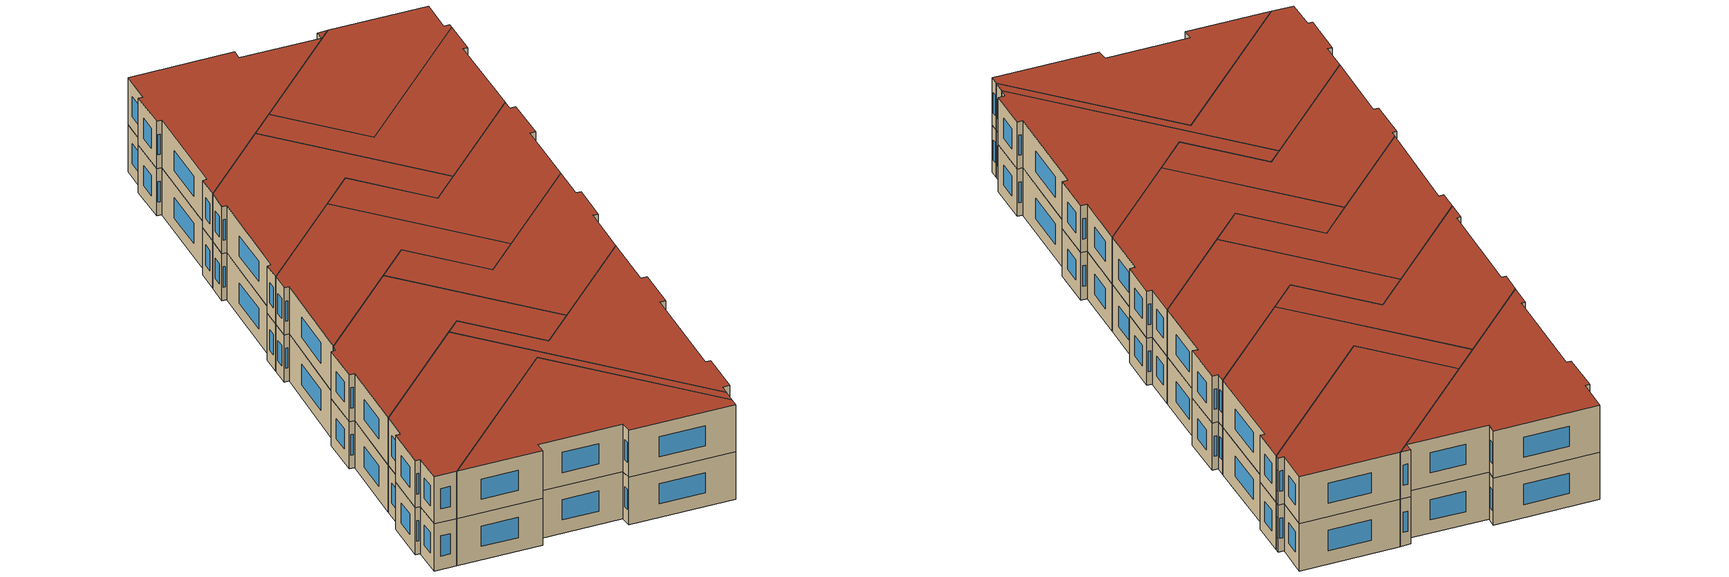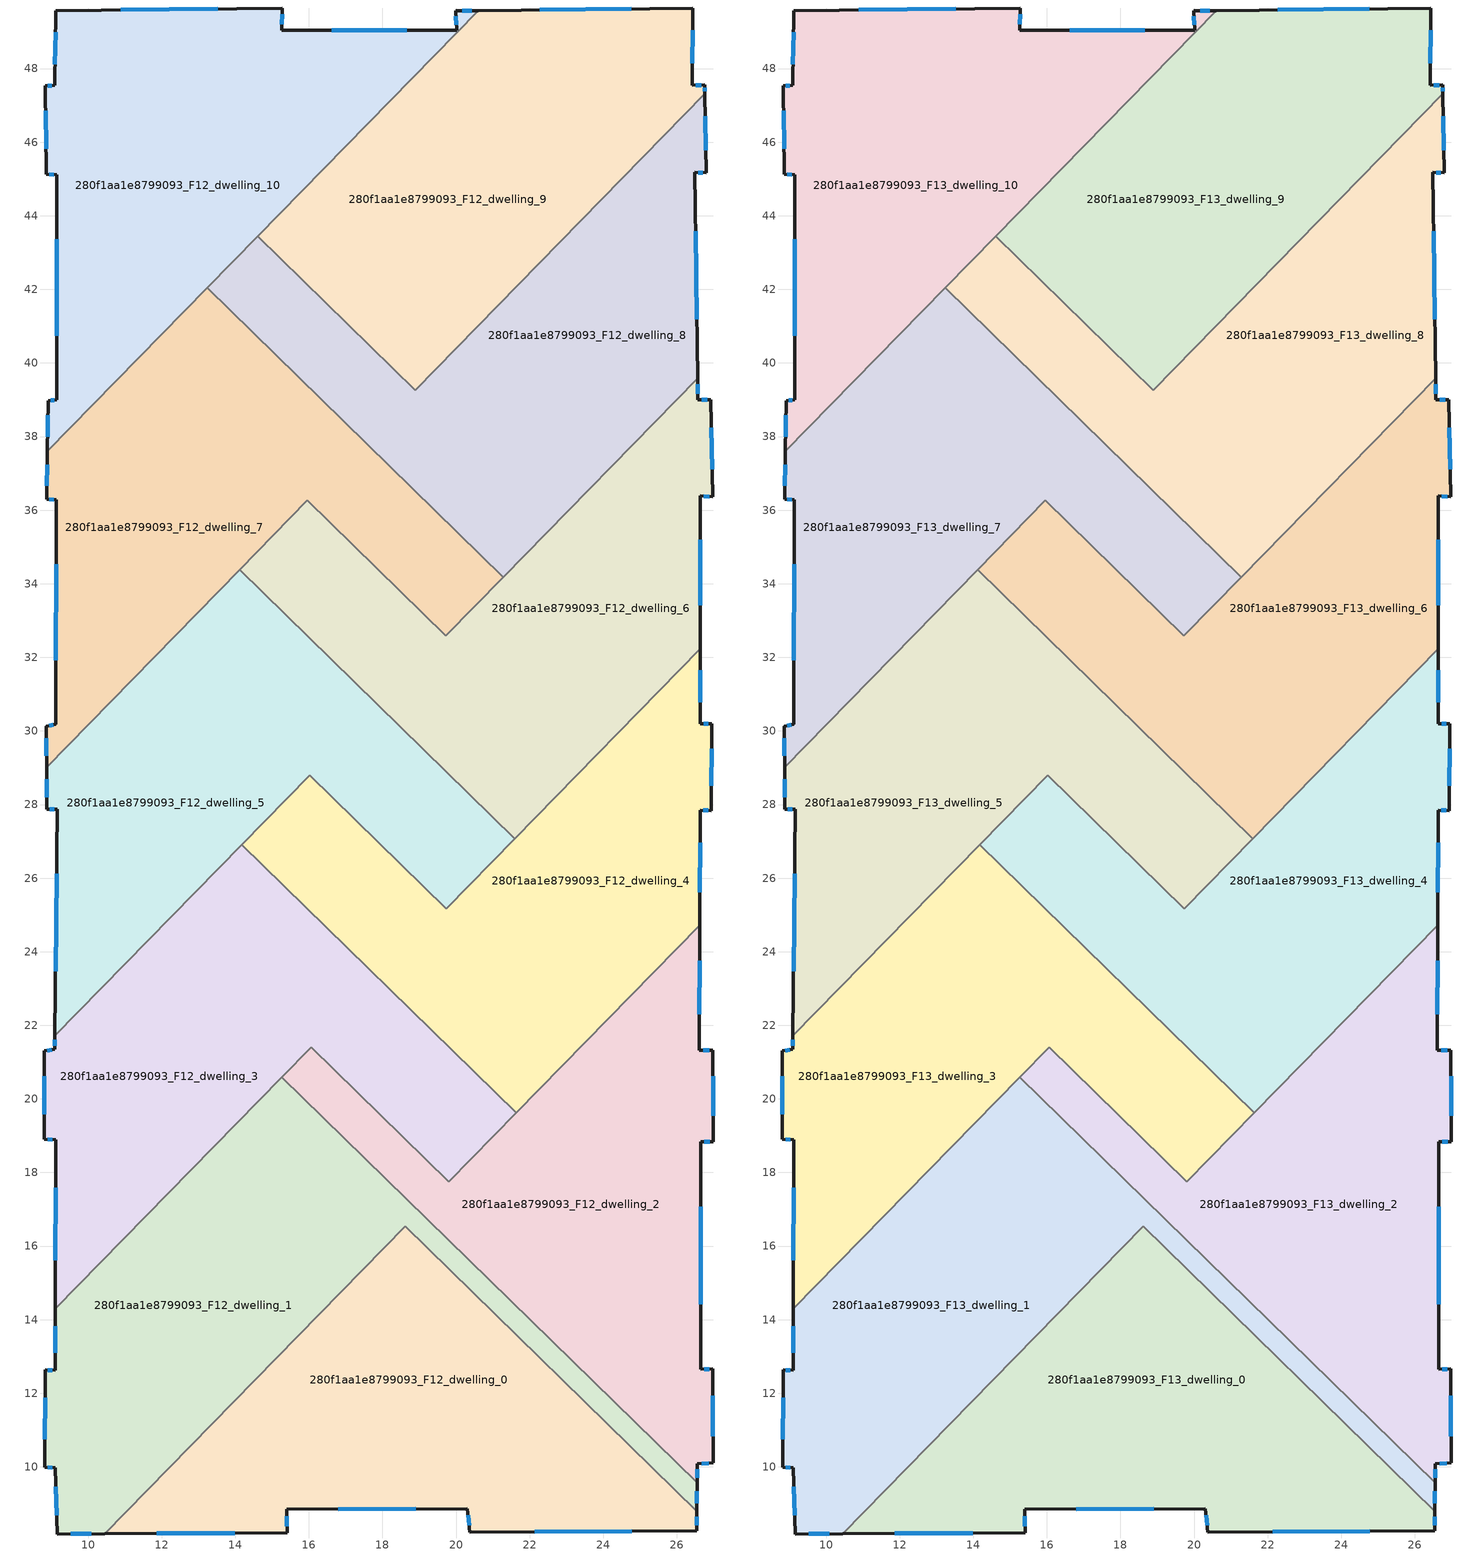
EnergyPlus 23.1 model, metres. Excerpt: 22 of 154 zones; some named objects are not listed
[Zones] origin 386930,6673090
280f1aa1e8799093_F12_dwelling_0
 floor to 280f1aa1e8799093_F11_dwelling_0 (EU_floor_Construction): 26.54,8.8 26.54,8.26 20.37,8.23 20.3,8.87 15.4,8.84 15.41,8.21 10.45,8.18 18.62,16.54 z36
 wall outside (EU_wall_Construction): 10.45,8.18 15.41,8.21 15.4,8.84 20.3,8.87 20.37,8.23 26.54,8.26 26.54,8.8 z36:39
 wall to 280f1aa1e8799093_F12_dwelling_1 (EU_wall_Construction): 26.54,8.8 18.62,16.54 10.45,8.18 z36:39
 window (EU_Window_Construction): 20.32,8.68 20.35,8.41 / 16.8,8.85 18.9,8.86 / 15.4,8.39 15.4,8.66 / 11.87,8.19 13.99,8.2 / 26.54,8.42 26.54,8.64 / 22.13,8.24 24.78,8.25 z36.86:38.14
280f1aa1e8799093_F12_dwelling_1
 floor to 280f1aa1e8799093_F11_dwelling_1 (EU_floor_Construction): 18.62,16.54 10.45,8.18 9.17,8.18 9.11,9.97 8.83,9.99 8.83,12.63 9.11,12.63 9.11,14.3 15.27,20.59 26.55,9.56 26.54,8.8 z36
 wall outside (EU_wall_Construction): 9.11,14.3 9.11,12.63 8.83,12.63 8.83,9.99 9.11,9.97 9.17,8.18 10.45,8.18 / 26.54,8.8 26.55,9.56 z36:39
 wall to 280f1aa1e8799093_F12_dwelling_2 (EU_wall_Construction): 26.55,9.56 15.27,20.59 z36:39
 wall to 280f1aa1e8799093_F12_dwelling_3 (EU_wall_Construction): 15.27,20.59 9.11,14.3 z36:39
 window (EU_Window_Construction): 9.54,8.18 10.09,8.18 / 9.12,9.46 9.15,8.69 / 8.91,9.99 9.03,9.98 / 8.83,11.88 8.83,10.75 / 9.03,12.63 8.91,12.63 / 9.11,13.82 9.11,13.1 / 26.54,9.02 26.55,9.34 z36.86:38.14
280f1aa1e8799093_F12_dwelling_10
 floor to 280f1aa1e8799093_F11_dwelling_10 (EU_floor_Construction): 20.6,49.58 8.89,37.6 8.91,38.98 9.14,39 9.15,45.11 8.87,45.13 8.84,47.53 9.09,47.54 9.12,49.57 15.28,49.64 15.26,49.04 20.02,49.04 19.99,49.57 z36
 wall outside (EU_wall_Construction): 20.6,49.58 19.99,49.57 20.02,49.04 15.26,49.04 15.28,49.64 9.12,49.57 9.09,47.54 8.84,47.53 8.87,45.13 9.15,45.11 9.14,39 8.91,38.98 8.89,37.6 z36:39
 wall to 280f1aa1e8799093_F12_dwelling_9 (EU_wall_Construction): 14.61,43.44 20.6,49.58 z36:39
 wall to 280f1aa1e8799093_F12_dwelling_7 (EU_wall_Construction): 8.89,37.6 13.24,42.04 z36:39
 wall to 280f1aa1e8799093_F12_dwelling_8 (EU_wall_Construction): 13.24,42.04 14.61,43.44 z36:39
 window (EU_Window_Construction): 20.43,49.57 20.16,49.57 / 8.91,38.58 8.9,37.99 / 9.08,38.99 8.98,38.98 / 9.14,43.36 9.14,40.74 / 8.95,45.12 9.07,45.12 / 8.84,46.85 8.86,45.82 / 9.02,47.54 8.91,47.53 / 9.12,48.99 9.1,48.12 / 13.52,49.62 10.88,49.59 / 15.26,49.21 15.27,49.47 / 18.66,49.04 16.62,49.04 / 20,49.42 20.01,49.19 z36.86:38.14
280f1aa1e8799093_F12_dwelling_2
 floor to 280f1aa1e8799093_F11_dwelling_2 (EU_floor_Construction): 26.62,24.72 26.61,21.33 26.98,21.32 26.99,18.84 26.65,18.83 26.65,12.66 26.97,12.66 26.98,10.11 26.55,10.08 26.55,9.56 15.27,20.59 16.06,21.41 19.81,17.75 z36
 wall outside (EU_wall_Construction): 26.55,9.56 26.55,10.08 26.98,10.11 26.97,12.66 26.65,12.66 26.65,18.83 26.99,18.84 26.98,21.32 26.61,21.33 26.62,24.72 z36:39
 wall to 280f1aa1e8799093_F12_dwelling_3 (EU_wall_Construction): 21.63,19.62 19.81,17.75 16.06,21.41 15.27,20.59 z36:39
 wall to 280f1aa1e8799093_F12_dwelling_4 (EU_wall_Construction): 26.62,24.72 21.63,19.62 z36:39
 window (EU_Window_Construction): 26.68,10.09 26.86,10.1 / 26.55,9.71 26.55,9.93 / 26.61,22.3 26.62,23.75 / 26.87,21.32 26.71,21.33 / 26.99,19.55 26.98,20.61 / 26.74,18.83 26.89,18.84 / 26.65,14.42 26.65,17.07 / 26.88,12.66 26.74,12.66 / 26.98,10.84 26.97,11.93 z36.86:38.14
280f1aa1e8799093_F12_dwelling_3
 floor to 280f1aa1e8799093_F11_dwelling_3 (EU_floor_Construction): 21.64,19.62 19.81,17.75 16.06,21.41 9.11,14.3 9.12,18.89 8.81,18.9 8.81,21.3 9.09,21.34 9.09,21.71 14.18,26.91 z36
 wall outside (EU_wall_Construction): 9.09,21.71 9.09,21.34 8.81,21.3 8.81,18.9 9.12,18.89 9.11,14.3 z36:39
 wall to 280f1aa1e8799093_F12_dwelling_4 (EU_wall_Construction): 21.64,19.62 14.18,26.91 z36:39
 wall to 280f1aa1e8799093_F12_dwelling_5 (EU_wall_Construction): 14.18,26.91 9.09,21.71 z36:39
 window (EU_Window_Construction): 9.12,17.58 9.11,15.61 / 8.9,18.9 9.03,18.89 / 8.81,20.62 8.81,19.59 / 9.01,21.33 8.89,21.31 / 9.09,21.61 9.09,21.45 z36.86:38.14
280f1aa1e8799093_F12_dwelling_4
 floor to 280f1aa1e8799093_F11_dwelling_4 (EU_floor_Construction): 26.64,32.23 26.64,30.2 26.95,30.19 26.94,27.84 26.63,27.85 26.62,24.72 21.64,19.62 14.18,26.91 16.02,28.8 19.73,25.17 z36
 wall outside (EU_wall_Construction): 26.62,24.72 26.63,27.85 26.94,27.84 26.95,30.19 26.64,30.2 26.64,32.23 z36:39
 wall to 280f1aa1e8799093_F12_dwelling_5 (EU_wall_Construction): 21.6,27.07 19.73,25.17 16.02,28.8 14.18,26.91 z36:39
 wall to 280f1aa1e8799093_F12_dwelling_6 (EU_wall_Construction): 26.64,32.23 21.6,27.07 z36:39
 window (EU_Window_Construction): 26.62,25.61 26.63,26.96 / 26.64,30.78 26.64,31.65 / 26.86,30.19 26.73,30.19 / 26.94,28.51 26.94,29.52 / 26.72,27.85 26.85,27.84 z36.86:38.14
280f1aa1e8799093_F12_dwelling_5
 floor to 280f1aa1e8799093_F11_dwelling_5 (EU_floor_Construction): 21.6,27.07 19.73,25.17 16.02,28.8 9.09,21.71 9.17,27.88 8.88,27.87 8.87,29.01 14.12,34.38 z36
 wall outside (EU_wall_Construction): 8.87,29.01 8.88,27.87 9.17,27.88 9.09,21.71 z36:39
 wall to 280f1aa1e8799093_F12_dwelling_6 (EU_wall_Construction): 21.6,27.07 14.12,34.38 z36:39
 wall to 280f1aa1e8799093_F12_dwelling_7 (EU_wall_Construction): 14.12,34.38 8.87,29.01 z36:39
 window (EU_Window_Construction): 9.15,26.11 9.11,23.47 / 8.96,27.87 9.08,27.87 / 8.87,28.69 8.87,28.2 z36.86:38.14
280f1aa1e8799093_F12_dwelling_6
 floor to 280f1aa1e8799093_F11_dwelling_6 (EU_floor_Construction): 26.56,39.58 26.57,38.99 26.93,39 26.97,36.36 26.63,36.39 26.64,32.23 21.6,27.07 14.12,34.38 15.96,36.26 19.72,32.58 z36
 wall outside (EU_wall_Construction): 26.64,32.23 26.63,36.39 26.97,36.36 26.93,39 26.57,38.99 26.56,39.58 z36:39
 wall to 280f1aa1e8799093_F12_dwelling_7 (EU_wall_Construction): 21.28,34.18 19.72,32.58 15.96,36.26 14.12,34.38 z36:39
 wall to 280f1aa1e8799093_F12_dwelling_8 (EU_wall_Construction): 26.56,39.58 21.28,34.18 z36:39
 window (EU_Window_Construction): 26.57,39.16 26.57,39.41 / 26.82,38.99 26.67,38.99 / 26.96,37.11 26.94,38.24 / 26.73,36.38 26.88,36.37 / 26.64,33.41 26.63,35.2 z36.86:38.14
280f1aa1e8799093_F12_dwelling_7
 floor to 280f1aa1e8799093_F11_dwelling_7 (EU_floor_Construction): 15.96,36.26 8.87,29.01 8.87,30.12 9.12,30.18 9.14,36.28 8.87,36.3 8.89,37.6 13.24,42.04 21.28,34.18 19.72,32.58 z36
 wall outside (EU_wall_Construction): 8.89,37.6 8.87,36.3 9.14,36.28 9.12,30.18 8.87,30.12 8.87,29.01 z36:39
 wall to 280f1aa1e8799093_F12_dwelling_8 (EU_wall_Construction): 21.28,34.18 13.24,42.04 z36:39
 window (EU_Window_Construction): 8.87,29.8 8.87,29.33 / 9.05,30.16 8.94,30.14 / 9.13,34.53 9.13,31.92 / 8.95,36.29 9.06,36.28 / 8.89,37.23 8.88,36.67 z36.86:38.14
280f1aa1e8799093_F12_dwelling_8
 floor to 280f1aa1e8799093_F11_dwelling_8 (EU_floor_Construction): 26.76,47.31 26.79,45.16 26.49,45.18 26.56,39.58 21.28,34.18 13.24,42.04 14.61,43.44 18.89,39.26 z36
 wall outside (EU_wall_Construction): 26.56,39.58 26.49,45.18 26.79,45.16 26.76,47.31 z36:39
 wall to 280f1aa1e8799093_F12_dwelling_9 (EU_wall_Construction): 26.76,47.31 18.89,39.26 14.61,43.44 z36:39
 window (EU_Window_Construction): 26.78,45.78 26.77,46.7 / 26.58,45.17 26.71,45.17 / 26.54,41.18 26.51,43.58 z36.86:38.14
280f1aa1e8799093_F12_dwelling_9
 floor to 280f1aa1e8799093_F11_dwelling_9 (EU_floor_Construction): 26.43,49.63 26.42,47.55 26.76,47.55 26.76,47.31 18.89,39.26 14.61,43.44 20.6,49.58 z36
 wall outside (EU_wall_Construction): 26.76,47.31 26.76,47.55 26.42,47.55 26.43,49.63 20.6,49.58 z36:39
 window (EU_Window_Construction): 26.42,48.15 26.43,49.04 / 26.66,47.55 26.52,47.55 / 26.76,47.38 26.76,47.48 / 24.76,49.62 22.27,49.59 z36.86:38.14
280f1aa1e8799093_F13_dwelling_0
 floor to 280f1aa1e8799093_F12_dwelling_0 (EU_floor_Construction): 26.54,8.8 26.54,8.26 20.37,8.23 20.3,8.87 15.4,8.84 15.41,8.21 10.45,8.18 18.62,16.54 z39
 wall outside (EU_wall_Construction): 10.45,8.18 15.41,8.21 15.4,8.84 20.3,8.87 20.37,8.23 26.54,8.26 26.54,8.8 z39:42
 wall to 280f1aa1e8799093_F13_dwelling_1 (EU_wall_Construction): 26.54,8.8 18.62,16.54 10.45,8.18 z39:42
 window (EU_Window_Construction): 20.32,8.68 20.35,8.41 / 16.8,8.85 18.9,8.86 / 15.4,8.39 15.4,8.66 / 11.87,8.19 13.99,8.2 / 26.54,8.42 26.54,8.64 / 22.13,8.24 24.78,8.25 z39.86:41.14
 roof outside (EU_roof_Construction): 26.54,8.26 26.54,8.8 18.62,16.54 10.45,8.18 15.41,8.21 15.4,8.84 20.3,8.87 20.37,8.23 z42
280f1aa1e8799093_F13_dwelling_1
 floor to 280f1aa1e8799093_F12_dwelling_1 (EU_floor_Construction): 18.62,16.54 10.45,8.18 9.17,8.18 9.11,9.97 8.83,9.99 8.83,12.63 9.11,12.63 9.11,14.3 15.27,20.59 26.55,9.56 26.54,8.8 z39
 wall outside (EU_wall_Construction): 9.11,14.3 9.11,12.63 8.83,12.63 8.83,9.99 9.11,9.97 9.17,8.18 10.45,8.18 / 26.54,8.8 26.55,9.56 z39:42
 wall to 280f1aa1e8799093_F13_dwelling_2 (EU_wall_Construction): 26.55,9.56 15.27,20.59 z39:42
 wall to 280f1aa1e8799093_F13_dwelling_3 (EU_wall_Construction): 15.27,20.59 9.11,14.3 z39:42
 window (EU_Window_Construction): 9.54,8.18 10.09,8.18 / 9.12,9.46 9.15,8.69 / 8.91,9.99 9.03,9.98 / 8.83,11.88 8.83,10.75 / 9.03,12.63 8.91,12.63 / 9.11,13.82 9.11,13.1 / 26.54,9.02 26.55,9.34 z39.86:41.14
 roof outside (EU_roof_Construction): 26.54,8.8 26.55,9.56 15.27,20.59 9.11,14.3 9.11,12.63 8.83,12.63 8.83,9.99 9.11,9.97 9.17,8.18 10.45,8.18 18.62,16.54 z42
280f1aa1e8799093_F13_dwelling_10
 floor to 280f1aa1e8799093_F12_dwelling_10 (EU_floor_Construction): 20.6,49.58 8.89,37.6 8.91,38.98 9.14,39 9.15,45.11 8.87,45.13 8.84,47.53 9.09,47.54 9.12,49.57 15.28,49.64 15.26,49.04 20.02,49.04 19.99,49.57 z39
 wall outside (EU_wall_Construction): 20.6,49.58 19.99,49.57 20.02,49.04 15.26,49.04 15.28,49.64 9.12,49.57 9.09,47.54 8.84,47.53 8.87,45.13 9.15,45.11 9.14,39 8.91,38.98 8.89,37.6 z39:42
 wall to 280f1aa1e8799093_F13_dwelling_9 (EU_wall_Construction): 14.61,43.44 20.6,49.58 z39:42
 wall to 280f1aa1e8799093_F13_dwelling_7 (EU_wall_Construction): 8.89,37.6 13.24,42.04 z39:42
 wall to 280f1aa1e8799093_F13_dwelling_8 (EU_wall_Construction): 13.24,42.04 14.61,43.44 z39:42
 window (EU_Window_Construction): 20.43,49.57 20.16,49.57 / 8.91,38.58 8.9,37.99 / 9.08,38.99 8.98,38.98 / 9.14,43.36 9.14,40.74 / 8.95,45.12 9.07,45.12 / 8.84,46.85 8.86,45.82 / 9.02,47.54 8.91,47.53 / 9.12,48.99 9.1,48.12 / 13.52,49.62 10.88,49.59 / 15.26,49.21 15.27,49.47 / 18.66,49.04 16.62,49.04 / 20,49.42 20.01,49.19 z39.86:41.14
 roof outside (EU_roof_Construction): 20.02,49.04 15.26,49.04 15.28,49.64 9.12,49.57 9.09,47.54 8.84,47.53 8.87,45.13 9.15,45.11 9.14,39 8.91,38.98 8.89,37.6 20.6,49.58 19.99,49.57 z42
280f1aa1e8799093_F13_dwelling_2
 floor to 280f1aa1e8799093_F12_dwelling_2 (EU_floor_Construction): 26.62,24.72 26.61,21.33 26.98,21.32 26.99,18.84 26.65,18.83 26.65,12.66 26.97,12.66 26.98,10.11 26.55,10.08 26.55,9.56 15.27,20.59 16.06,21.41 19.81,17.75 z39
 wall outside (EU_wall_Construction): 26.55,9.56 26.55,10.08 26.98,10.11 26.97,12.66 26.65,12.66 26.65,18.83 26.99,18.84 26.98,21.32 26.61,21.33 26.62,24.72 z39:42
 wall to 280f1aa1e8799093_F13_dwelling_3 (EU_wall_Construction): 21.63,19.62 19.81,17.75 16.06,21.41 15.27,20.59 z39:42
 wall to 280f1aa1e8799093_F13_dwelling_4 (EU_wall_Construction): 26.62,24.72 21.63,19.62 z39:42
 window (EU_Window_Construction): 26.68,10.09 26.86,10.1 / 26.55,9.71 26.55,9.93 / 26.61,22.3 26.62,23.75 / 26.87,21.32 26.71,21.33 / 26.99,19.55 26.98,20.61 / 26.74,18.83 26.89,18.84 / 26.65,14.42 26.65,17.07 / 26.88,12.66 26.74,12.66 / 26.98,10.84 26.97,11.93 z39.86:41.14
 roof outside (EU_roof_Construction): 26.55,9.56 26.55,10.08 26.98,10.11 26.97,12.66 26.65,12.66 26.65,18.83 26.99,18.84 26.98,21.32 26.61,21.33 26.62,24.72 19.81,17.75 16.06,21.41 15.27,20.59 z42
280f1aa1e8799093_F13_dwelling_3
 floor to 280f1aa1e8799093_F12_dwelling_3 (EU_floor_Construction): 21.64,19.62 19.81,17.75 16.06,21.41 9.11,14.3 9.12,18.89 8.81,18.9 8.81,21.3 9.09,21.34 9.09,21.71 14.18,26.91 z39
 wall outside (EU_wall_Construction): 9.09,21.71 9.09,21.34 8.81,21.3 8.81,18.9 9.12,18.89 9.11,14.3 z39:42
 wall to 280f1aa1e8799093_F13_dwelling_4 (EU_wall_Construction): 21.64,19.62 14.18,26.91 z39:42
 wall to 280f1aa1e8799093_F13_dwelling_5 (EU_wall_Construction): 14.18,26.91 9.09,21.71 z39:42
 window (EU_Window_Construction): 9.12,17.58 9.11,15.61 / 8.9,18.9 9.03,18.89 / 8.81,20.62 8.81,19.59 / 9.01,21.33 8.89,21.31 / 9.09,21.61 9.09,21.45 z39.86:41.14
 roof outside (EU_roof_Construction): 19.81,17.75 21.64,19.62 14.18,26.91 9.09,21.71 9.09,21.34 8.81,21.3 8.81,18.9 9.12,18.89 9.11,14.3 16.06,21.41 z42
280f1aa1e8799093_F13_dwelling_4
 floor to 280f1aa1e8799093_F12_dwelling_4 (EU_floor_Construction): 26.64,32.23 26.64,30.2 26.95,30.19 26.94,27.84 26.63,27.85 26.62,24.72 21.64,19.62 14.18,26.91 16.02,28.8 19.73,25.17 z39
 wall outside (EU_wall_Construction): 26.62,24.72 26.63,27.85 26.94,27.84 26.95,30.19 26.64,30.2 26.64,32.23 z39:42
 wall to 280f1aa1e8799093_F13_dwelling_5 (EU_wall_Construction): 21.6,27.07 19.73,25.17 16.02,28.8 14.18,26.91 z39:42
 wall to 280f1aa1e8799093_F13_dwelling_6 (EU_wall_Construction): 26.64,32.23 21.6,27.07 z39:42
 window (EU_Window_Construction): 26.62,25.61 26.63,26.96 / 26.64,30.78 26.64,31.65 / 26.86,30.19 26.73,30.19 / 26.94,28.51 26.94,29.52 / 26.72,27.85 26.85,27.84 z39.86:41.14
 roof outside (EU_roof_Construction): 26.62,24.72 26.63,27.85 26.94,27.84 26.95,30.19 26.64,30.2 26.64,32.23 19.73,25.17 16.02,28.8 14.18,26.91 21.64,19.62 z42
280f1aa1e8799093_F13_dwelling_5
 floor to 280f1aa1e8799093_F12_dwelling_5 (EU_floor_Construction): 21.6,27.07 19.73,25.17 16.02,28.8 9.09,21.71 9.17,27.88 8.88,27.87 8.87,29.01 14.12,34.38 z39
 wall outside (EU_wall_Construction): 8.87,29.01 8.88,27.87 9.17,27.88 9.09,21.71 z39:42
 wall to 280f1aa1e8799093_F13_dwelling_6 (EU_wall_Construction): 21.6,27.07 14.12,34.38 z39:42
 wall to 280f1aa1e8799093_F13_dwelling_7 (EU_wall_Construction): 14.12,34.38 8.87,29.01 z39:42
 window (EU_Window_Construction): 9.15,26.11 9.11,23.47 / 8.96,27.87 9.08,27.87 / 8.87,28.69 8.87,28.2 z39.86:41.14
 roof outside (EU_roof_Construction): 19.73,25.17 21.6,27.07 14.12,34.38 8.87,29.01 8.88,27.87 9.17,27.88 9.09,21.71 16.02,28.8 z42
280f1aa1e8799093_F13_dwelling_6
 floor to 280f1aa1e8799093_F12_dwelling_6 (EU_floor_Construction): 26.56,39.58 26.57,38.99 26.93,39 26.97,36.36 26.63,36.39 26.64,32.23 21.6,27.07 14.12,34.38 15.96,36.26 19.72,32.58 z39
 wall outside (EU_wall_Construction): 26.64,32.23 26.63,36.39 26.97,36.36 26.93,39 26.57,38.99 26.56,39.58 z39:42
 wall to 280f1aa1e8799093_F13_dwelling_7 (EU_wall_Construction): 21.28,34.18 19.72,32.58 15.96,36.26 14.12,34.38 z39:42
 wall to 280f1aa1e8799093_F13_dwelling_8 (EU_wall_Construction): 26.56,39.58 21.28,34.18 z39:42
 window (EU_Window_Construction): 26.57,39.16 26.57,39.41 / 26.82,38.99 26.67,38.99 / 26.96,37.11 26.94,38.24 / 26.73,36.38 26.88,36.37 / 26.64,33.41 26.63,35.2 z39.86:41.14
 roof outside (EU_roof_Construction): 26.64,32.23 26.63,36.39 26.97,36.36 26.93,39 26.57,38.99 26.56,39.58 19.72,32.58 15.96,36.26 14.12,34.38 21.6,27.07 z42
280f1aa1e8799093_F13_dwelling_7
 floor to 280f1aa1e8799093_F12_dwelling_7 (EU_floor_Construction): 15.96,36.26 8.87,29.01 8.87,30.12 9.12,30.18 9.14,36.28 8.87,36.3 8.89,37.6 13.24,42.04 21.28,34.18 19.72,32.58 z39
 wall outside (EU_wall_Construction): 8.89,37.6 8.87,36.3 9.14,36.28 9.12,30.18 8.87,30.12 8.87,29.01 z39:42
 wall to 280f1aa1e8799093_F13_dwelling_8 (EU_wall_Construction): 21.28,34.18 13.24,42.04 z39:42
 window (EU_Window_Construction): 8.87,29.8 8.87,29.33 / 9.05,30.16 8.94,30.14 / 9.13,34.53 9.13,31.92 / 8.95,36.29 9.06,36.28 / 8.89,37.23 8.88,36.67 z39.86:41.14
 roof outside (EU_roof_Construction): 19.72,32.58 21.28,34.18 13.24,42.04 8.89,37.6 8.87,36.3 9.14,36.28 9.12,30.18 8.87,30.12 8.87,29.01 15.96,36.26 z42
280f1aa1e8799093_F13_dwelling_8
 floor to 280f1aa1e8799093_F12_dwelling_8 (EU_floor_Construction): 26.76,47.31 26.79,45.16 26.49,45.18 26.56,39.58 21.28,34.18 13.24,42.04 14.61,43.44 18.89,39.26 z39
 wall outside (EU_wall_Construction): 26.56,39.58 26.49,45.18 26.79,45.16 26.76,47.31 z39:42
 wall to 280f1aa1e8799093_F13_dwelling_9 (EU_wall_Construction): 26.76,47.31 18.89,39.26 14.61,43.44 z39:42
 window (EU_Window_Construction): 26.78,45.78 26.77,46.7 / 26.58,45.17 26.71,45.17 / 26.54,41.18 26.51,43.58 z39.86:41.14
 roof outside (EU_roof_Construction): 26.56,39.58 26.49,45.18 26.79,45.16 26.76,47.31 18.89,39.26 14.61,43.44 13.24,42.04 21.28,34.18 z42
280f1aa1e8799093_F13_dwelling_9
 floor to 280f1aa1e8799093_F12_dwelling_9 (EU_floor_Construction): 26.43,49.63 26.42,47.55 26.76,47.55 26.76,47.31 18.89,39.26 14.61,43.44 20.6,49.58 z39
 wall outside (EU_wall_Construction): 26.76,47.31 26.76,47.55 26.42,47.55 26.43,49.63 20.6,49.58 z39:42
 window (EU_Window_Construction): 26.42,48.15 26.43,49.04 / 26.66,47.55 26.52,47.55 / 26.76,47.38 26.76,47.48 / 24.76,49.62 22.27,49.59 z39.86:41.14
 roof outside (EU_roof_Construction): 18.89,39.26 26.76,47.31 26.76,47.55 26.42,47.55 26.43,49.63 20.6,49.58 14.61,43.44 z42
[Building]
EU S2 Campaign: North Axis=0; Terrain=City; Solar Distribution=FullExterior
[Site:Location]
Helsinki-Vantaa.AP: Latitude=60.317; Longitude=24.963; Time Zone=2; Elevation=54.6
[SizingPeriod:WeatherFileDays]
AnnualSizingPeriod: Begin Month=1; Begin Day of Month=1; End Month=12; End Day of Month=31; Day of Week for Start Day=Monday; Use Weather File Daylight Saving Period=No; Use Weather File Rain and Snow Indicators=No
[MATERIAL]
EU_InternalMass_Material: Roughness=MediumRough; Thickness=0.1; Conductivity=1; Density=1800; Specific Heat=900; Thermal Absorptance=0.9; Solar Absorptance=0.7; Visible Absorptance=0.7
[MATERIAL:NOMASS] Roughness=MediumRough; Thermal Absorptance=0.9; Solar Absorptance=0.7; Visible Absorptance=0.7
Name | Thermal Resistance
EU_wall_NoMass | 1.10183
EU_roof_NoMass; EU_floor_NoMass | 1.70606
[WINDOWMATERIAL:SIMPLEGLAZINGSYSTEM]
EU_Window_SimpleGlazing: UFactor=3.11035; Solar Heat Gain Coefficient=0.8; Visible Transmittance=0.8
[CONSTRUCTION]
EU_wall_Construction: EU_wall_NoMass
EU_roof_Construction: EU_roof_NoMass
EU_floor_Construction: EU_floor_NoMass
EU_Window_Construction: EU_Window_SimpleGlazing
EU_InternalMass_Construction: EU_InternalMass_Material
[ZONE] Type=1; Multiplier=1; Ceiling Height=autocalculate; Floor Area=autocalculate; Part of Total Floor Area=Yes
Name | Volume
280f1aa1e8799093_F12_dwelling_0; 280f1aa1e8799093_F13_dwelling_0 | 197.594
280f1aa1e8799093_F12_dwelling_1; 280f1aa1e8799093_F13_dwelling_1 | 197.613
280f1aa1e8799093_F12_dwelling_10; 280f1aa1e8799093_F13_dwelling_10 | 197.597
280f1aa1e8799093_F12_dwelling_2; 280f1aa1e8799093_F13_dwelling_2; 280f1aa1e8799093_F12_dwelling_3; 280f1aa1e8799093_F13_dwelling_3 | 197.605
280f1aa1e8799093_F12_dwelling_4; 280f1aa1e8799093_F13_dwelling_4 | 197.626
280f1aa1e8799093_F12_dwelling_5; 280f1aa1e8799093_F13_dwelling_5 | 197.632
280f1aa1e8799093_F12_dwelling_6; 280f1aa1e8799093_F13_dwelling_6 | 197.61
280f1aa1e8799093_F12_dwelling_7; 280f1aa1e8799093_F13_dwelling_7 | 197.616
280f1aa1e8799093_F12_dwelling_8; 280f1aa1e8799093_F13_dwelling_8 | 197.586
280f1aa1e8799093_F12_dwelling_9; 280f1aa1e8799093_F13_dwelling_9 | 197.602
[INTERNALMASS] Construction=EU_InternalMass_Construction
Name | Zone or ZoneList | Surface Area
280f1aa1e8799093_F12_dwelling_0_EU_InternalMass | 280f1aa1e8799093_F12_dwelling_0 | 65.8658
280f1aa1e8799093_F12_dwelling_1_EU_InternalMass | 280f1aa1e8799093_F12_dwelling_1 | 65.8715
280f1aa1e8799093_F12_dwelling_2_EU_InternalMass | 280f1aa1e8799093_F12_dwelling_2 | 65.8689
280f1aa1e8799093_F12_dwelling_3_EU_InternalMass | 280f1aa1e8799093_F12_dwelling_3 | 65.8682
280f1aa1e8799093_F12_dwelling_4_EU_InternalMass | 280f1aa1e8799093_F12_dwelling_4 | 65.8757
280f1aa1e8799093_F12_dwelling_5_EU_InternalMass | 280f1aa1e8799093_F12_dwelling_5 | 65.8792
280f1aa1e8799093_F12_dwelling_6_EU_InternalMass | 280f1aa1e8799093_F12_dwelling_6 | 65.8692
280f1aa1e8799093_F12_dwelling_7_EU_InternalMass | 280f1aa1e8799093_F12_dwelling_7 | 65.8727
280f1aa1e8799093_F12_dwelling_8_EU_InternalMass | 280f1aa1e8799093_F12_dwelling_8 | 65.8632
280f1aa1e8799093_F12_dwelling_9_EU_InternalMass | 280f1aa1e8799093_F12_dwelling_9 | 65.8666
280f1aa1e8799093_F12_dwelling_10_EU_InternalMass | 280f1aa1e8799093_F12_dwelling_10 | 65.8663
280f1aa1e8799093_F13_dwelling_0_EU_InternalMass | 280f1aa1e8799093_F13_dwelling_0 | 65.8658
280f1aa1e8799093_F13_dwelling_1_EU_InternalMass | 280f1aa1e8799093_F13_dwelling_1 | 65.8715
280f1aa1e8799093_F13_dwelling_2_EU_InternalMass | 280f1aa1e8799093_F13_dwelling_2 | 65.8689
280f1aa1e8799093_F13_dwelling_3_EU_InternalMass | 280f1aa1e8799093_F13_dwelling_3 | 65.8682
280f1aa1e8799093_F13_dwelling_4_EU_InternalMass | 280f1aa1e8799093_F13_dwelling_4 | 65.8757
280f1aa1e8799093_F13_dwelling_5_EU_InternalMass | 280f1aa1e8799093_F13_dwelling_5 | 65.8792
280f1aa1e8799093_F13_dwelling_6_EU_InternalMass | 280f1aa1e8799093_F13_dwelling_6 | 65.8692
280f1aa1e8799093_F13_dwelling_7_EU_InternalMass | 280f1aa1e8799093_F13_dwelling_7 | 65.8727
280f1aa1e8799093_F13_dwelling_8_EU_InternalMass | 280f1aa1e8799093_F13_dwelling_8 | 65.8632
280f1aa1e8799093_F13_dwelling_9_EU_InternalMass | 280f1aa1e8799093_F13_dwelling_9 | 65.8666
280f1aa1e8799093_F13_dwelling_10_EU_InternalMass | 280f1aa1e8799093_F13_dwelling_10 | 65.8663
[OTHEREQUIPMENT] Fuel Type=Electricity; Design Level Calculation Method=Watts/Area; Power per Zone Floor Area=1; Fraction Latent=0; Fraction Radiant=0; Fraction Lost=0; Carbon Dioxide Generation Rate=0; EndUse Subcategory=EU_Step8_InternalGains
Name | Zone or ZoneList or Space or SpaceList | Schedule
EU_Step8_InternalGain_280f1aa1e8799093_F12_dwelling_0_f000 | 280f1aa1e8799093_F12_dwelling_0 | EU_Step8_GainSchedule_280f1aa1e8799093_F12_dwelling_0_f000
EU_Step8_InternalGain_280f1aa1e8799093_F12_dwelling_1_f000 | 280f1aa1e8799093_F12_dwelling_1 | EU_Step8_GainSchedule_280f1aa1e8799093_F12_dwelling_1_f000
EU_Step8_InternalGain_280f1aa1e8799093_F12_dwelling_2_f000 | 280f1aa1e8799093_F12_dwelling_2 | EU_Step8_GainSchedule_280f1aa1e8799093_F12_dwelling_2_f000
EU_Step8_InternalGain_280f1aa1e8799093_F12_dwelling_3_f000 | 280f1aa1e8799093_F12_dwelling_3 | EU_Step8_GainSchedule_280f1aa1e8799093_F12_dwelling_3_f000
EU_Step8_InternalGain_280f1aa1e8799093_F12_dwelling_4_f000 | 280f1aa1e8799093_F12_dwelling_4 | EU_Step8_GainSchedule_280f1aa1e8799093_F12_dwelling_4_f000
EU_Step8_InternalGain_280f1aa1e8799093_F12_dwelling_5_f000 | 280f1aa1e8799093_F12_dwelling_5 | EU_Step8_GainSchedule_280f1aa1e8799093_F12_dwelling_5_f000
EU_Step8_InternalGain_280f1aa1e8799093_F12_dwelling_6_f000 | 280f1aa1e8799093_F12_dwelling_6 | EU_Step8_GainSchedule_280f1aa1e8799093_F12_dwelling_6_f000
EU_Step8_InternalGain_280f1aa1e8799093_F12_dwelling_7_f000 | 280f1aa1e8799093_F12_dwelling_7 | EU_Step8_GainSchedule_280f1aa1e8799093_F12_dwelling_7_f000
EU_Step8_InternalGain_280f1aa1e8799093_F12_dwelling_8_f000 | 280f1aa1e8799093_F12_dwelling_8 | EU_Step8_GainSchedule_280f1aa1e8799093_F12_dwelling_8_f000
EU_Step8_InternalGain_280f1aa1e8799093_F12_dwelling_9_f000 | 280f1aa1e8799093_F12_dwelling_9 | EU_Step8_GainSchedule_280f1aa1e8799093_F12_dwelling_9_f000
EU_Step8_InternalGain_280f1aa1e8799093_F12_dwelling_10_f000 | 280f1aa1e8799093_F12_dwelling_10 | EU_Step8_GainSchedule_280f1aa1e8799093_F12_dwelling_10_f000
EU_Step8_InternalGain_280f1aa1e8799093_F13_dwelling_0_f000 | 280f1aa1e8799093_F13_dwelling_0 | EU_Step8_GainSchedule_280f1aa1e8799093_F13_dwelling_0_f000
EU_Step8_InternalGain_280f1aa1e8799093_F13_dwelling_1_f000 | 280f1aa1e8799093_F13_dwelling_1 | EU_Step8_GainSchedule_280f1aa1e8799093_F13_dwelling_1_f000
EU_Step8_InternalGain_280f1aa1e8799093_F13_dwelling_2_f000 | 280f1aa1e8799093_F13_dwelling_2 | EU_Step8_GainSchedule_280f1aa1e8799093_F13_dwelling_2_f000
EU_Step8_InternalGain_280f1aa1e8799093_F13_dwelling_3_f000 | 280f1aa1e8799093_F13_dwelling_3 | EU_Step8_GainSchedule_280f1aa1e8799093_F13_dwelling_3_f000
EU_Step8_InternalGain_280f1aa1e8799093_F13_dwelling_4_f000 | 280f1aa1e8799093_F13_dwelling_4 | EU_Step8_GainSchedule_280f1aa1e8799093_F13_dwelling_4_f000
EU_Step8_InternalGain_280f1aa1e8799093_F13_dwelling_5_f000 | 280f1aa1e8799093_F13_dwelling_5 | EU_Step8_GainSchedule_280f1aa1e8799093_F13_dwelling_5_f000
EU_Step8_InternalGain_280f1aa1e8799093_F13_dwelling_6_f000 | 280f1aa1e8799093_F13_dwelling_6 | EU_Step8_GainSchedule_280f1aa1e8799093_F13_dwelling_6_f000
EU_Step8_InternalGain_280f1aa1e8799093_F13_dwelling_7_f000 | 280f1aa1e8799093_F13_dwelling_7 | EU_Step8_GainSchedule_280f1aa1e8799093_F13_dwelling_7_f000
EU_Step8_InternalGain_280f1aa1e8799093_F13_dwelling_8_f000 | 280f1aa1e8799093_F13_dwelling_8 | EU_Step8_GainSchedule_280f1aa1e8799093_F13_dwelling_8_f000
EU_Step8_InternalGain_280f1aa1e8799093_F13_dwelling_9_f000 | 280f1aa1e8799093_F13_dwelling_9 | EU_Step8_GainSchedule_280f1aa1e8799093_F13_dwelling_9_f000
EU_Step8_InternalGain_280f1aa1e8799093_F13_dwelling_10_f000 | 280f1aa1e8799093_F13_dwelling_10 | EU_Step8_GainSchedule_280f1aa1e8799093_F13_dwelling_10_f000
[ZONEVENTILATION:DESIGNFLOWRATE] Schedule=EU_AlwaysOn; Design Flow Rate Calculation Method=AirChanges/Hour; Air Changes per Hour=0.756316; Ventilation Type=Natural; Fan Pressure Rise=0; Fan Total Efficiency=1; Constant Term Coefficient=1; Temperature Term Coefficient=0; Velocity Term Coefficient=0; Velocity Squared Term Coefficient=0; Minimum Indoor Temperature=-100; Maximum Indoor Temperature=100; Delta Temperature=-100; Minimum Outdoor Temperature=-100; Maximum Outdoor Temperature=100; Maximum Wind Speed=40
Name | Zone or ZoneList or Space or SpaceList
EU_ConstantAir_280f1aa1e8799093_F12_dwelling_0 | 280f1aa1e8799093_F12_dwelling_0
EU_ConstantAir_280f1aa1e8799093_F12_dwelling_1 | 280f1aa1e8799093_F12_dwelling_1
EU_ConstantAir_280f1aa1e8799093_F12_dwelling_2 | 280f1aa1e8799093_F12_dwelling_2
EU_ConstantAir_280f1aa1e8799093_F12_dwelling_3 | 280f1aa1e8799093_F12_dwelling_3
EU_ConstantAir_280f1aa1e8799093_F12_dwelling_4 | 280f1aa1e8799093_F12_dwelling_4
EU_ConstantAir_280f1aa1e8799093_F12_dwelling_5 | 280f1aa1e8799093_F12_dwelling_5
EU_ConstantAir_280f1aa1e8799093_F12_dwelling_6 | 280f1aa1e8799093_F12_dwelling_6
EU_ConstantAir_280f1aa1e8799093_F12_dwelling_7 | 280f1aa1e8799093_F12_dwelling_7
EU_ConstantAir_280f1aa1e8799093_F12_dwelling_8 | 280f1aa1e8799093_F12_dwelling_8
EU_ConstantAir_280f1aa1e8799093_F12_dwelling_9 | 280f1aa1e8799093_F12_dwelling_9
EU_ConstantAir_280f1aa1e8799093_F12_dwelling_10 | 280f1aa1e8799093_F12_dwelling_10
EU_ConstantAir_280f1aa1e8799093_F13_dwelling_0 | 280f1aa1e8799093_F13_dwelling_0
EU_ConstantAir_280f1aa1e8799093_F13_dwelling_1 | 280f1aa1e8799093_F13_dwelling_1
EU_ConstantAir_280f1aa1e8799093_F13_dwelling_2 | 280f1aa1e8799093_F13_dwelling_2
EU_ConstantAir_280f1aa1e8799093_F13_dwelling_3 | 280f1aa1e8799093_F13_dwelling_3
EU_ConstantAir_280f1aa1e8799093_F13_dwelling_4 | 280f1aa1e8799093_F13_dwelling_4
EU_ConstantAir_280f1aa1e8799093_F13_dwelling_5 | 280f1aa1e8799093_F13_dwelling_5
EU_ConstantAir_280f1aa1e8799093_F13_dwelling_6 | 280f1aa1e8799093_F13_dwelling_6
EU_ConstantAir_280f1aa1e8799093_F13_dwelling_7 | 280f1aa1e8799093_F13_dwelling_7
EU_ConstantAir_280f1aa1e8799093_F13_dwelling_8 | 280f1aa1e8799093_F13_dwelling_8
EU_ConstantAir_280f1aa1e8799093_F13_dwelling_9 | 280f1aa1e8799093_F13_dwelling_9
EU_ConstantAir_280f1aa1e8799093_F13_dwelling_10 | 280f1aa1e8799093_F13_dwelling_10
[HVACTEMPLATE:ZONE:IDEALLOADSAIRSYSTEM] System Availability Schedule=EU_AlwaysOn; Maximum Heating Supply Air Temperature=50; Minimum Cooling Supply Air Temperature=13; Maximum Heating Supply Air Humidity Ratio=0.0156; Minimum Cooling Supply Air Humidity Ratio=0.0077; Heating Limit=NoLimit; Cooling Limit=NoLimit; Heating Availability Schedule=EU_AlwaysOn; Cooling Availability Schedule=EU_CoolingOff; Dehumidification Control Type=ConstantSensibleHeatRatio; Cooling Sensible Heat Ratio=0.7; Dehumidification Setpoint=60; Humidification Control Type=None; Humidification Setpoint=30; Outdoor Air Method=None; Outdoor Air Flow Rate per Person=0.00944; Outdoor Air Flow Rate per Zone Floor Area=0; Outdoor Air Flow Rate per Zone=0; Demand Controlled Ventilation Type=None; Outdoor Air Economizer Type=NoEconomizer; Heat Recovery Type=None; Sensible Heat Recovery Effectiveness=0.7; Latent Heat Recovery Effectiveness=0.65
Name | Template Thermostat
280f1aa1e8799093_F12_dwelling_0 | EU_HeatOnly_280f1aa1e8799093_F12_dwelling_0
280f1aa1e8799093_F12_dwelling_1 | EU_HeatOnly_280f1aa1e8799093_F12_dwelling_1
280f1aa1e8799093_F12_dwelling_2 | EU_HeatOnly_280f1aa1e8799093_F12_dwelling_2
280f1aa1e8799093_F12_dwelling_3 | EU_HeatOnly_280f1aa1e8799093_F12_dwelling_3
280f1aa1e8799093_F12_dwelling_4 | EU_HeatOnly_280f1aa1e8799093_F12_dwelling_4
280f1aa1e8799093_F12_dwelling_5 | EU_HeatOnly_280f1aa1e8799093_F12_dwelling_5
280f1aa1e8799093_F12_dwelling_6 | EU_HeatOnly_280f1aa1e8799093_F12_dwelling_6
280f1aa1e8799093_F12_dwelling_7 | EU_HeatOnly_280f1aa1e8799093_F12_dwelling_7
280f1aa1e8799093_F12_dwelling_8 | EU_HeatOnly_280f1aa1e8799093_F12_dwelling_8
280f1aa1e8799093_F12_dwelling_9 | EU_HeatOnly_280f1aa1e8799093_F12_dwelling_9
280f1aa1e8799093_F12_dwelling_10 | EU_HeatOnly_280f1aa1e8799093_F12_dwelling_10
280f1aa1e8799093_F13_dwelling_0 | EU_HeatOnly_280f1aa1e8799093_F13_dwelling_0
280f1aa1e8799093_F13_dwelling_1 | EU_HeatOnly_280f1aa1e8799093_F13_dwelling_1
280f1aa1e8799093_F13_dwelling_2 | EU_HeatOnly_280f1aa1e8799093_F13_dwelling_2
280f1aa1e8799093_F13_dwelling_3 | EU_HeatOnly_280f1aa1e8799093_F13_dwelling_3
280f1aa1e8799093_F13_dwelling_4 | EU_HeatOnly_280f1aa1e8799093_F13_dwelling_4
280f1aa1e8799093_F13_dwelling_5 | EU_HeatOnly_280f1aa1e8799093_F13_dwelling_5
280f1aa1e8799093_F13_dwelling_6 | EU_HeatOnly_280f1aa1e8799093_F13_dwelling_6
280f1aa1e8799093_F13_dwelling_7 | EU_HeatOnly_280f1aa1e8799093_F13_dwelling_7
280f1aa1e8799093_F13_dwelling_8 | EU_HeatOnly_280f1aa1e8799093_F13_dwelling_8
280f1aa1e8799093_F13_dwelling_9 | EU_HeatOnly_280f1aa1e8799093_F13_dwelling_9
280f1aa1e8799093_F13_dwelling_10 | EU_HeatOnly_280f1aa1e8799093_F13_dwelling_10
[SIZING:ZONE] Zone Cooling Design Supply Air Temperature Input Method=SupplyAirTemperature; Zone Cooling Design Supply Air Temperature=13; Zone Heating Design Supply Air Temperature Input Method=SupplyAirTemperature; Zone Heating Design Supply Air Temperature=50; Zone Cooling Design Supply Air Humidity Ratio=0.008; Zone Heating Design Supply Air Humidity Ratio=0.008; Cooling Design Air Flow Method=DesignDay; Cooling Design Air Flow Rate=0; Cooling Minimum Air Flow per Zone Floor Area=0.000762; Cooling Minimum Air Flow=0; Cooling Minimum Air Flow Fraction=0.2; Heating Design Air Flow Method=DesignDay; Heating Design Air Flow Rate=0; Heating Maximum Air Flow per Zone Floor Area=0.002032; Heating Maximum Air Flow=0.141576; Heating Maximum Air Flow Fraction=0.3; Account for Dedicated Outdoor Air System=No; Dedicated Outdoor Air System Control Strategy=NeutralSupplyAir; Dedicated Outdoor Air Low Setpoint Temperature for Design=autosize; Dedicated Outdoor Air High Setpoint Temperature for Design=autosize; Zone Load Sizing Method=Sensible Load Only No Latent Load; Zone Latent Cooling Design Supply Air Humidity Ratio Input Method=HumidityRatioDifference; Zone Cooling Design Supply Air Humidity Ratio Difference=0.005; Zone Latent Heating Design Supply Air Humidity Ratio Input Method=HumidityRatioDifference; Zone Humidification Design Supply Air Humidity Ratio Difference=0.005
280f1aa1e8799093_F12_dwelling_0; 280f1aa1e8799093_F12_dwelling_1; 280f1aa1e8799093_F12_dwelling_2; 280f1aa1e8799093_F12_dwelling_3; 280f1aa1e8799093_F12_dwelling_4; 280f1aa1e8799093_F12_dwelling_5; 280f1aa1e8799093_F12_dwelling_6; 280f1aa1e8799093_F12_dwelling_7; 280f1aa1e8799093_F12_dwelling_8; 280f1aa1e8799093_F12_dwelling_9; 280f1aa1e8799093_F12_dwelling_10; 280f1aa1e8799093_F13_dwelling_0; 280f1aa1e8799093_F13_dwelling_1; 280f1aa1e8799093_F13_dwelling_2; 280f1aa1e8799093_F13_dwelling_3; 280f1aa1e8799093_F13_dwelling_4; 280f1aa1e8799093_F13_dwelling_5; 280f1aa1e8799093_F13_dwelling_6; 280f1aa1e8799093_F13_dwelling_7; 280f1aa1e8799093_F13_dwelling_8; 280f1aa1e8799093_F13_dwelling_9; 280f1aa1e8799093_F13_dwelling_10
[SCHEDULE:CONSTANT]
Name | Hourly Value
EU_AlwaysOn | 1
EU_CoolingOff | 0
[SCHEDULE:FILE] Column Number=1; Rows to Skip at Top=0; Number of Hours of Data=8760; Column Separator=Comma; Interpolate to Timestep=No; Minutes per Item=60; Adjust Schedule for Daylight Savings=Yes
Name | File
EU_Step8_GainSchedule_280f1aa1e8799093_F12_dwelling_0_f000 | ../../schedules/280f1aa1e8799093/280f1aa1e8799093_F12_dwelling_0_f000_gain.csv
EU_Step8_GainSchedule_280f1aa1e8799093_F12_dwelling_1_f000 | ../../schedules/280f1aa1e8799093/280f1aa1e8799093_F12_dwelling_1_f000_gain.csv
EU_Step8_GainSchedule_280f1aa1e8799093_F12_dwelling_2_f000 | ../../schedules/280f1aa1e8799093/280f1aa1e8799093_F12_dwelling_2_f000_gain.csv
EU_Step8_GainSchedule_280f1aa1e8799093_F12_dwelling_3_f000 | ../../schedules/280f1aa1e8799093/280f1aa1e8799093_F12_dwelling_3_f000_gain.csv
EU_Step8_GainSchedule_280f1aa1e8799093_F12_dwelling_4_f000 | ../../schedules/280f1aa1e8799093/280f1aa1e8799093_F12_dwelling_4_f000_gain.csv
EU_Step8_GainSchedule_280f1aa1e8799093_F12_dwelling_5_f000 | ../../schedules/280f1aa1e8799093/280f1aa1e8799093_F12_dwelling_5_f000_gain.csv
EU_Step8_GainSchedule_280f1aa1e8799093_F12_dwelling_6_f000 | ../../schedules/280f1aa1e8799093/280f1aa1e8799093_F12_dwelling_6_f000_gain.csv
EU_Step8_GainSchedule_280f1aa1e8799093_F12_dwelling_7_f000 | ../../schedules/280f1aa1e8799093/280f1aa1e8799093_F12_dwelling_7_f000_gain.csv
EU_Step8_GainSchedule_280f1aa1e8799093_F12_dwelling_8_f000 | ../../schedules/280f1aa1e8799093/280f1aa1e8799093_F12_dwelling_8_f000_gain.csv
EU_Step8_GainSchedule_280f1aa1e8799093_F12_dwelling_9_f000 | ../../schedules/280f1aa1e8799093/280f1aa1e8799093_F12_dwelling_9_f000_gain.csv
EU_Step8_GainSchedule_280f1aa1e8799093_F12_dwelling_10_f000 | ../../schedules/280f1aa1e8799093/280f1aa1e8799093_F12_dwelling_10_f000_gain.csv
EU_Step8_GainSchedule_280f1aa1e8799093_F13_dwelling_0_f000 | ../../schedules/280f1aa1e8799093/280f1aa1e8799093_F13_dwelling_0_f000_gain.csv
EU_Step8_GainSchedule_280f1aa1e8799093_F13_dwelling_1_f000 | ../../schedules/280f1aa1e8799093/280f1aa1e8799093_F13_dwelling_1_f000_gain.csv
EU_Step8_GainSchedule_280f1aa1e8799093_F13_dwelling_2_f000 | ../../schedules/280f1aa1e8799093/280f1aa1e8799093_F13_dwelling_2_f000_gain.csv
EU_Step8_GainSchedule_280f1aa1e8799093_F13_dwelling_3_f000 | ../../schedules/280f1aa1e8799093/280f1aa1e8799093_F13_dwelling_3_f000_gain.csv
EU_Step8_GainSchedule_280f1aa1e8799093_F13_dwelling_4_f000 | ../../schedules/280f1aa1e8799093/280f1aa1e8799093_F13_dwelling_4_f000_gain.csv
EU_Step8_GainSchedule_280f1aa1e8799093_F13_dwelling_5_f000 | ../../schedules/280f1aa1e8799093/280f1aa1e8799093_F13_dwelling_5_f000_gain.csv
EU_Step8_GainSchedule_280f1aa1e8799093_F13_dwelling_6_f000 | ../../schedules/280f1aa1e8799093/280f1aa1e8799093_F13_dwelling_6_f000_gain.csv
EU_Step8_GainSchedule_280f1aa1e8799093_F13_dwelling_7_f000 | ../../schedules/280f1aa1e8799093/280f1aa1e8799093_F13_dwelling_7_f000_gain.csv
EU_Step8_GainSchedule_280f1aa1e8799093_F13_dwelling_8_f000 | ../../schedules/280f1aa1e8799093/280f1aa1e8799093_F13_dwelling_8_f000_gain.csv
EU_Step8_GainSchedule_280f1aa1e8799093_F13_dwelling_9_f000 | ../../schedules/280f1aa1e8799093/280f1aa1e8799093_F13_dwelling_9_f000_gain.csv
EU_Step8_GainSchedule_280f1aa1e8799093_F13_dwelling_10_f000 | ../../schedules/280f1aa1e8799093/280f1aa1e8799093_F13_dwelling_10_f000_gain.csv
